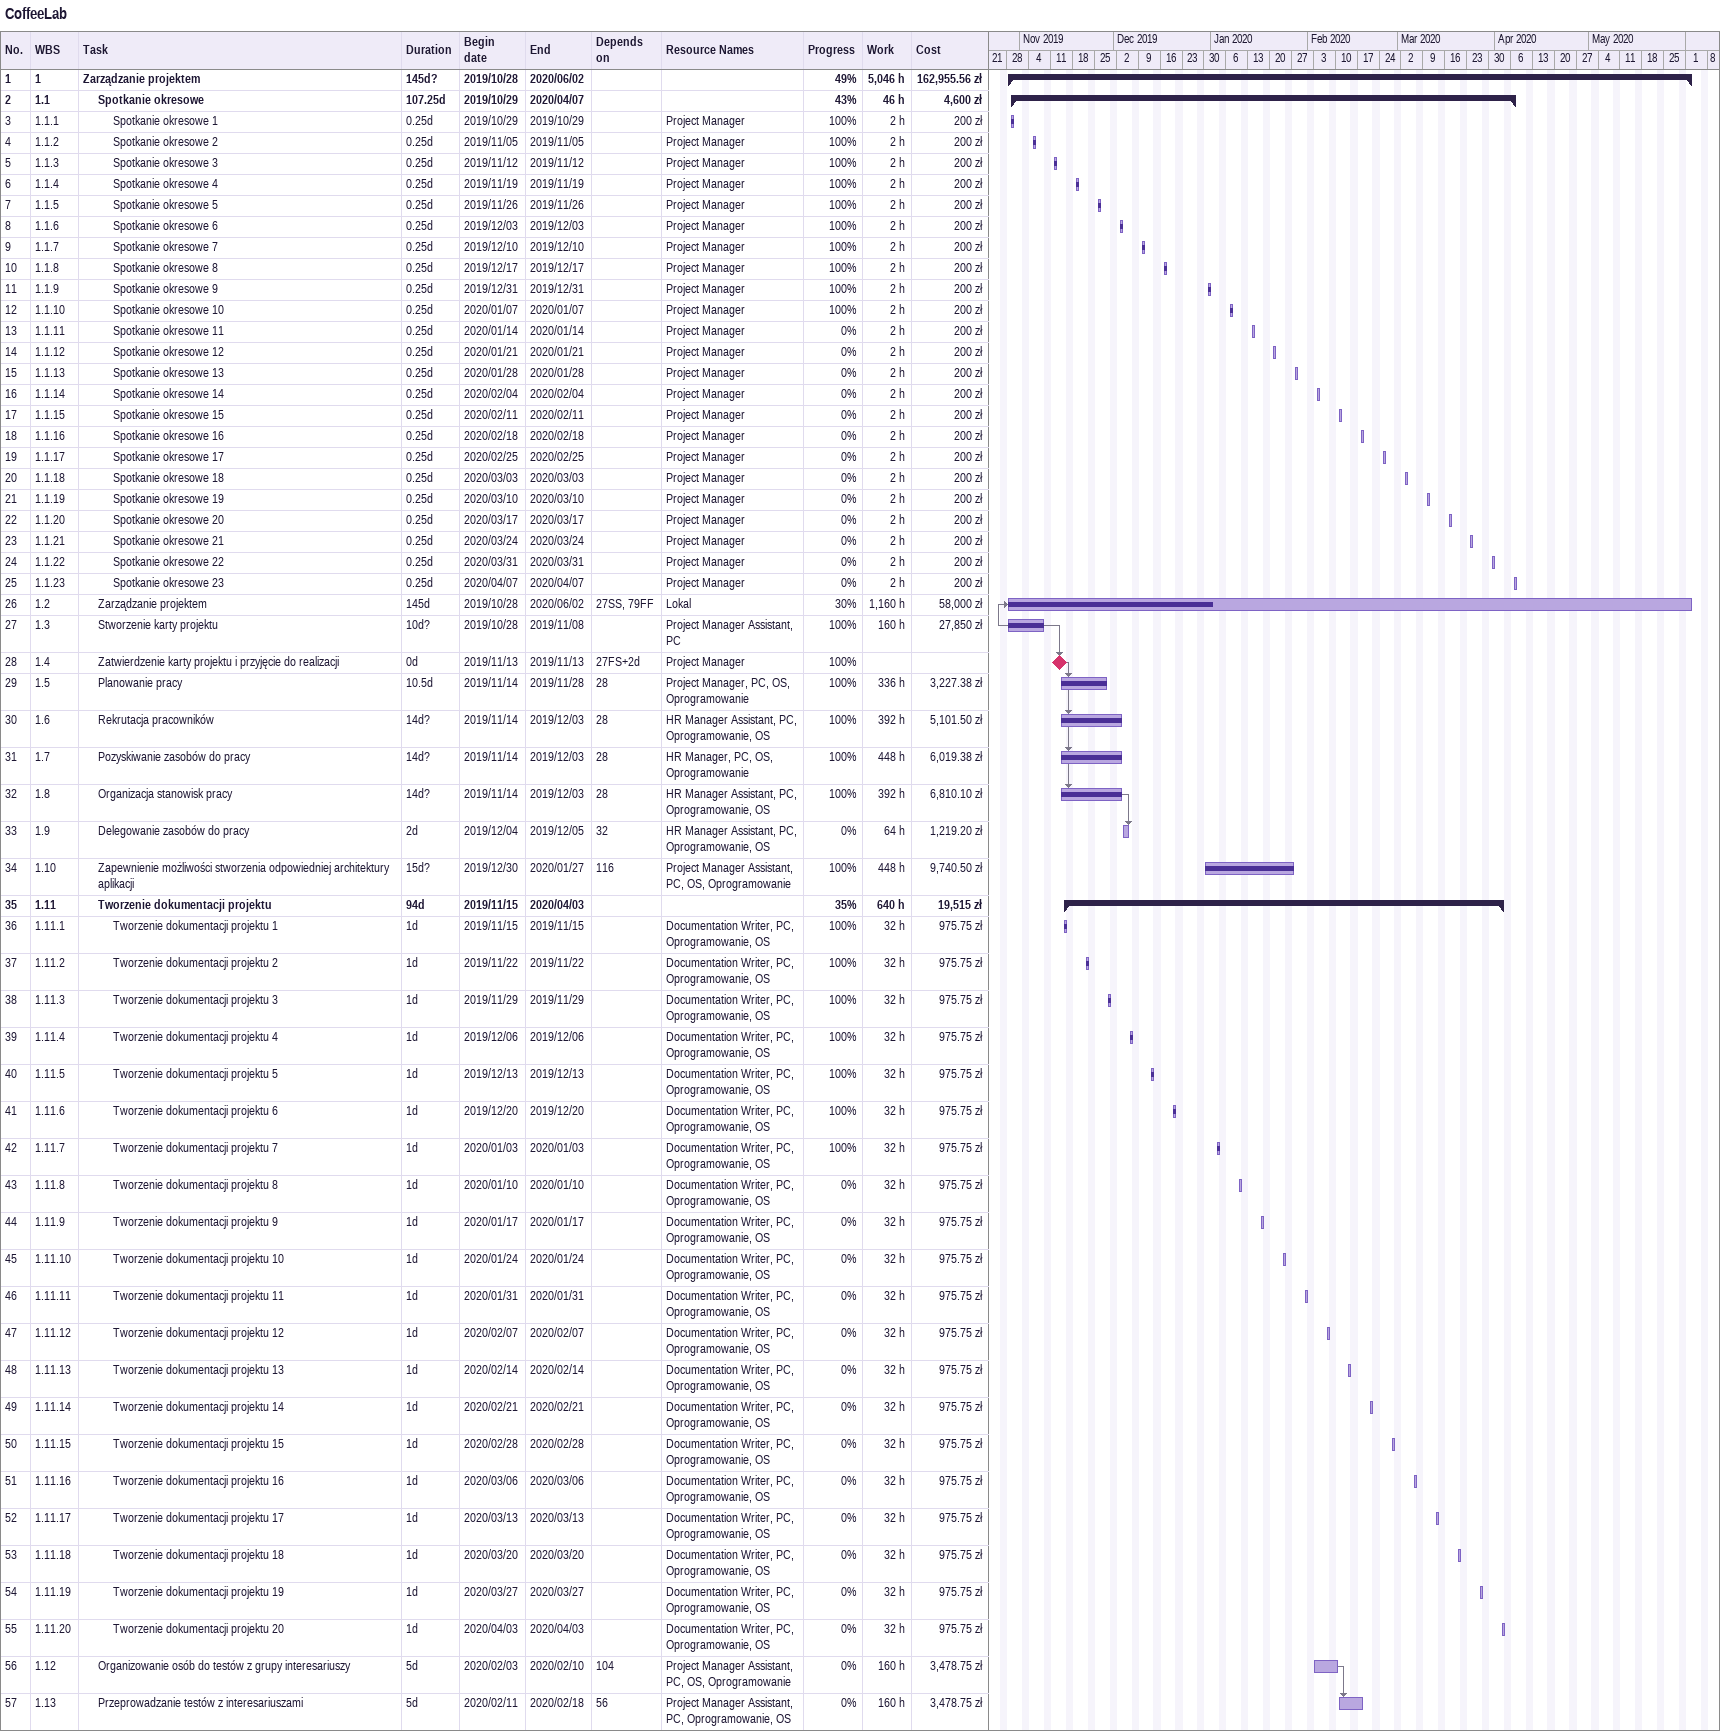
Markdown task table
CoffeeLab

| ID | WBS | Task | Duration | Start | Finish | Predecessors | Resources | % complete | Work (h) | Cost (zł) |
|---|---|---|---|---|---|---|---|---|---|---|
| 1 | 1 | **Zarządzanie projektem** | 145d? | 2019-10-28 | 2020-06-02 |  |  | 49 | 5046 | 162955.56 |
| 2 | 1.1 | **Spotkanie okresowe** | 107.25d | 2019-10-29 | 2020-04-07 |  |  | 43 | 46 | 4600 |
| 3 | 1.1.1 | Spotkanie okresowe 1 | 0.25d | 2019-10-29 | 2019-10-29 |  | Project Manager | 100 | 2 | 200 |
| 4 | 1.1.2 | Spotkanie okresowe 2 | 0.25d | 2019-11-05 | 2019-11-05 |  | Project Manager | 100 | 2 | 200 |
| 5 | 1.1.3 | Spotkanie okresowe 3 | 0.25d | 2019-11-12 | 2019-11-12 |  | Project Manager | 100 | 2 | 200 |
| 6 | 1.1.4 | Spotkanie okresowe 4 | 0.25d | 2019-11-19 | 2019-11-19 |  | Project Manager | 100 | 2 | 200 |
| 7 | 1.1.5 | Spotkanie okresowe 5 | 0.25d | 2019-11-26 | 2019-11-26 |  | Project Manager | 100 | 2 | 200 |
| 8 | 1.1.6 | Spotkanie okresowe 6 | 0.25d | 2019-12-03 | 2019-12-03 |  | Project Manager | 100 | 2 | 200 |
| 9 | 1.1.7 | Spotkanie okresowe 7 | 0.25d | 2019-12-10 | 2019-12-10 |  | Project Manager | 100 | 2 | 200 |
| 10 | 1.1.8 | Spotkanie okresowe 8 | 0.25d | 2019-12-17 | 2019-12-17 |  | Project Manager | 100 | 2 | 200 |
| 11 | 1.1.9 | Spotkanie okresowe 9 | 0.25d | 2019-12-31 | 2019-12-31 |  | Project Manager | 100 | 2 | 200 |
| 12 | 1.1.10 | Spotkanie okresowe 10 | 0.25d | 2020-01-07 | 2020-01-07 |  | Project Manager | 100 | 2 | 200 |
| 13 | 1.1.11 | Spotkanie okresowe 11 | 0.25d | 2020-01-14 | 2020-01-14 |  | Project Manager | 0 | 2 | 200 |
| 14 | 1.1.12 | Spotkanie okresowe 12 | 0.25d | 2020-01-21 | 2020-01-21 |  | Project Manager | 0 | 2 | 200 |
| 15 | 1.1.13 | Spotkanie okresowe 13 | 0.25d | 2020-01-28 | 2020-01-28 |  | Project Manager | 0 | 2 | 200 |
| 16 | 1.1.14 | Spotkanie okresowe 14 | 0.25d | 2020-02-04 | 2020-02-04 |  | Project Manager | 0 | 2 | 200 |
| 17 | 1.1.15 | Spotkanie okresowe 15 | 0.25d | 2020-02-11 | 2020-02-11 |  | Project Manager | 0 | 2 | 200 |
| 18 | 1.1.16 | Spotkanie okresowe 16 | 0.25d | 2020-02-18 | 2020-02-18 |  | Project Manager | 0 | 2 | 200 |
| 19 | 1.1.17 | Spotkanie okresowe 17 | 0.25d | 2020-02-25 | 2020-02-25 |  | Project Manager | 0 | 2 | 200 |
| 20 | 1.1.18 | Spotkanie okresowe 18 | 0.25d | 2020-03-03 | 2020-03-03 |  | Project Manager | 0 | 2 | 200 |
| 21 | 1.1.19 | Spotkanie okresowe 19 | 0.25d | 2020-03-10 | 2020-03-10 |  | Project Manager | 0 | 2 | 200 |
| 22 | 1.1.20 | Spotkanie okresowe 20 | 0.25d | 2020-03-17 | 2020-03-17 |  | Project Manager | 0 | 2 | 200 |
| 23 | 1.1.21 | Spotkanie okresowe 21 | 0.25d | 2020-03-24 | 2020-03-24 |  | Project Manager | 0 | 2 | 200 |
| 24 | 1.1.22 | Spotkanie okresowe 22 | 0.25d | 2020-03-31 | 2020-03-31 |  | Project Manager | 0 | 2 | 200 |
| 25 | 1.1.23 | Spotkanie okresowe 23 | 0.25d | 2020-04-07 | 2020-04-07 |  | Project Manager | 0 | 2 | 200 |
| 26 | 1.2 | Zarządzanie projektem | 145d | 2019-10-28 | 2020-06-02 | 27SS, 79FF | Lokal | 30 | 1160 | 58000 |
| 27 | 1.3 | Stworzenie karty projektu | 10d? | 2019-10-28 | 2019-11-08 |  | Project Manager Assistant, PC | 100 | 160 | 27850 |
| 28 | 1.4 | Zatwierdzenie karty projektu i przyjęcie do realizacji | 0d | 2019-11-13 | 2019-11-13 | 27FS+2d | Project Manager | 100 |  |  |
| 29 | 1.5 | Planowanie pracy | 10.5d | 2019-11-14 | 2019-11-28 | 28 | Project Manager, PC, OS, Oprogramowanie | 100 | 336 | 3227.38 |
| 30 | 1.6 | Rekrutacja pracowników | 14d? | 2019-11-14 | 2019-12-03 | 28 | HR Manager Assistant, PC, Oprogramowanie, OS | 100 | 392 | 5101.50 |
| 31 | 1.7 | Pozyskiwanie zasobów do pracy | 14d? | 2019-11-14 | 2019-12-03 | 28 | HR Manager, PC, OS, Oprogramowanie | 100 | 448 | 6019.38 |
| 32 | 1.8 | Organizacja stanowisk pracy | 14d? | 2019-11-14 | 2019-12-03 | 28 | HR Manager Assistant, PC, Oprogramowanie, OS | 100 | 392 | 6810.10 |
| 33 | 1.9 | Delegowanie zasobów do pracy | 2d | 2019-12-04 | 2019-12-05 | 32 | HR Manager Assistant, PC, Oprogramowanie, OS | 0 | 64 | 1219.20 |
| 34 | 1.10 | Zapewnienie możliwości stworzenia odpowiedniej architektury aplikacji | 15d? | 2019-12-30 | 2020-01-27 | 116 | Project Manager Assistant, PC, OS, Oprogramowanie | 100 | 448 | 9740.50 |
| 35 | 1.11 | **Tworzenie dokumentacji projektu** | 94d | 2019-11-15 | 2020-04-03 |  |  | 35 | 640 | 19515 |
| 36 | 1.11.1 | Tworzenie dokumentacji projektu 1 | 1d | 2019-11-15 | 2019-11-15 |  | Documentation Writer, PC, Oprogramowanie, OS | 100 | 32 | 975.75 |
| 37 | 1.11.2 | Tworzenie dokumentacji projektu 2 | 1d | 2019-11-22 | 2019-11-22 |  | Documentation Writer, PC, Oprogramowanie, OS | 100 | 32 | 975.75 |
| 38 | 1.11.3 | Tworzenie dokumentacji projektu 3 | 1d | 2019-11-29 | 2019-11-29 |  | Documentation Writer, PC, Oprogramowanie, OS | 100 | 32 | 975.75 |
| 39 | 1.11.4 | Tworzenie dokumentacji projektu 4 | 1d | 2019-12-06 | 2019-12-06 |  | Documentation Writer, PC, Oprogramowanie, OS | 100 | 32 | 975.75 |
| 40 | 1.11.5 | Tworzenie dokumentacji projektu 5 | 1d | 2019-12-13 | 2019-12-13 |  | Documentation Writer, PC, Oprogramowanie, OS | 100 | 32 | 975.75 |
| 41 | 1.11.6 | Tworzenie dokumentacji projektu 6 | 1d | 2019-12-20 | 2019-12-20 |  | Documentation Writer, PC, Oprogramowanie, OS | 100 | 32 | 975.75 |
| 42 | 1.11.7 | Tworzenie dokumentacji projektu 7 | 1d | 2020-01-03 | 2020-01-03 |  | Documentation Writer, PC, Oprogramowanie, OS | 100 | 32 | 975.75 |
| 43 | 1.11.8 | Tworzenie dokumentacji projektu 8 | 1d | 2020-01-10 | 2020-01-10 |  | Documentation Writer, PC, Oprogramowanie, OS | 0 | 32 | 975.75 |
| 44 | 1.11.9 | Tworzenie dokumentacji projektu 9 | 1d | 2020-01-17 | 2020-01-17 |  | Documentation Writer, PC, Oprogramowanie, OS | 0 | 32 | 975.75 |
| 45 | 1.11.10 | Tworzenie dokumentacji projektu 10 | 1d | 2020-01-24 | 2020-01-24 |  | Documentation Writer, PC, Oprogramowanie, OS | 0 | 32 | 975.75 |
| 46 | 1.11.11 | Tworzenie dokumentacji projektu 11 | 1d | 2020-01-31 | 2020-01-31 |  | Documentation Writer, PC, Oprogramowanie, OS | 0 | 32 | 975.75 |
| 47 | 1.11.12 | Tworzenie dokumentacji projektu 12 | 1d | 2020-02-07 | 2020-02-07 |  | Documentation Writer, PC, Oprogramowanie, OS | 0 | 32 | 975.75 |
| 48 | 1.11.13 | Tworzenie dokumentacji projektu 13 | 1d | 2020-02-14 | 2020-02-14 |  | Documentation Writer, PC, Oprogramowanie, OS | 0 | 32 | 975.75 |
| 49 | 1.11.14 | Tworzenie dokumentacji projektu 14 | 1d | 2020-02-21 | 2020-02-21 |  | Documentation Writer, PC, Oprogramowanie, OS | 0 | 32 | 975.75 |
| 50 | 1.11.15 | Tworzenie dokumentacji projektu 15 | 1d | 2020-02-28 | 2020-02-28 |  | Documentation Writer, PC, Oprogramowanie, OS | 0 | 32 | 975.75 |
| 51 | 1.11.16 | Tworzenie dokumentacji projektu 16 | 1d | 2020-03-06 | 2020-03-06 |  | Documentation Writer, PC, Oprogramowanie, OS | 0 | 32 | 975.75 |
| 52 | 1.11.17 | Tworzenie dokumentacji projektu 17 | 1d | 2020-03-13 | 2020-03-13 |  | Documentation Writer, PC, Oprogramowanie, OS | 0 | 32 | 975.75 |
| 53 | 1.11.18 | Tworzenie dokumentacji projektu 18 | 1d | 2020-03-20 | 2020-03-20 |  | Documentation Writer, PC, Oprogramowanie, OS | 0 | 32 | 975.75 |
| 54 | 1.11.19 | Tworzenie dokumentacji projektu 19 | 1d | 2020-03-27 | 2020-03-27 |  | Documentation Writer, PC, Oprogramowanie, OS | 0 | 32 | 975.75 |
| 55 | 1.11.20 | Tworzenie dokumentacji projektu 20 | 1d | 2020-04-03 | 2020-04-03 |  | Documentation Writer, PC, Oprogramowanie, OS | 0 | 32 | 975.75 |
| 56 | 1.12 | Organizowanie osób do testów z grupy interesariuszy | 5d | 2020-02-03 | 2020-02-10 | 104 | Project Manager Assistant, PC, OS, Oprogramowanie | 0 | 160 | 3478.75 |
| 57 | 1.13 | Przeprowadzanie testów z interesariuszami | 5d | 2020-02-11 | 2020-02-18 | 56 | Project Manager Assistant, PC, Oprogramowanie, OS | 0 | 160 | 3478.75 |
